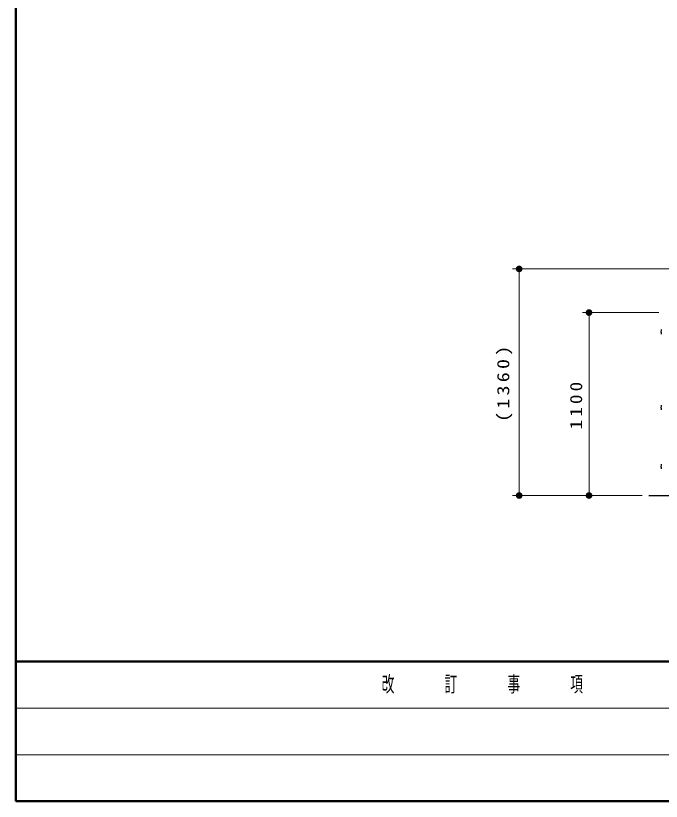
# Model space of a CAD drawing. Units: millimetres on the paper, scale 1:40. Extents: x -385 to 0, y -297 to 267.
# Drawn here: x -385 to -288, y 0 to 118.1 of the extents above; entities that cross this region are included whole.
import ezdxf

# ---------------------------------------------------------------- set-up
doc = ezdxf.new("R2010")
doc.units = ezdxf.units.MM
doc.layers.add('1_40', color=2, linetype='Continuous', lineweight=25)
doc.layers.add('NAKAMURA図枠', color=7, linetype='Continuous', lineweight=13)
doc.styles.add('ＭＳ ゴシック', font='')
doc.styles.get('ＭＳ ゴシック').set_extended_font_data('MS Gothic')

# ---------------------------------------------------------------- blocks, each defined once
blk = doc.blocks.new('filled_dot')
at = {"color": 0, "linetype": 'Continuous', "lineweight": -2, "const_width": 1.25}
blk.add_lwpolyline([(-0.625, 0, 1), (0.625, 0, 1)], format="xyb", close=True, dxfattribs=at)

msp = doc.modelspace()

# ---------------------------------------------------------------- linework, layer by layer
at = {"layer": '1_40', "color": 7, "lineweight": 13}
for p, q in [((-273.359, 80.026), (-310.325, 80.026)), ((-309.325, 45.962), (-309.325, 80.026)), ((-288.313, 73.462), (-299.827, 73.462)), ((-298.827, 45.962), (-298.827, 73.462)), ((-299.827, 45.962), (-310.325, 45.962)), ((-290.822, 45.962), (-299.827, 45.962))]:
    msp.add_line(p, q, dxfattribs=at)
at = {"layer": '1_40', "color": 4}
msp.add_line((-289.822, 45.962), (-192.004, 45.962), dxfattribs=at)
at = {"layer": '1_40'}
for centre in [(-286.763, 70.587), (-286.763, 59.212), (-286.763, 50.337)]:
    msp.add_arc(centre, 1.25, 163.80375, 196.19625, dxfattribs=at)
at = {"layer": 'NAKAMURA図枠', "lineweight": 50}
for p, q in [((-385, 267), (-385, 0)), ((-385, 21), (0, 21)), ((-385, 0), (0, 0))]:
    msp.add_line(p, q, dxfattribs=at)
at = {"layer": 'NAKAMURA図枠'}
for p, q in [((-385, 14), (-243.5, 14)), ((-385, 7), (-243.5, 7))]:
    msp.add_line(p, q, dxfattribs=at)

# ---------------------------------------------------------------- block references
at = {"layer": '1_40', "color": 7, "lineweight": 13, "xscale": 0.4, "yscale": 0.4}
for p, rotation in [((-309.325, 80.026), 270), ((-298.827, 73.462), 270), ((-309.325, 45.962), 90), ((-298.827, 45.962), 90)]:
    msp.add_blockref('filled_dot', p, dxfattribs=dict(at, rotation=rotation))

# ---------------------------------------------------------------- texts
at = {"layer": '1_40', "color": 7, "char_height": 1.833, "attachment_point": 8, "rotation": 90, "style": 'ＭＳ ゴシック'}
for s, insert in [('\\T1.33;\\W1.2;(1360)', (-310.325, 62.994)), ('\\T1.33;\\W1.15;1100', (-299.827, 59.712))]:
    msp.add_mtext(s, dxfattribs=dict(at, insert=insert))
at = {"layer": 'NAKAMURA図枠', "color": 4, "insert": (-314.25, 17.5), "char_height": 2.346, "attachment_point": 5, "style": 'ＭＳ ゴシック'}
msp.add_mtext('\\T1.64;\\W0.6;改\u3000\u3000訂\u3000\u3000事\u3000\u3000項', dxfattribs=at)

doc.saveas('drawing.dxf')
